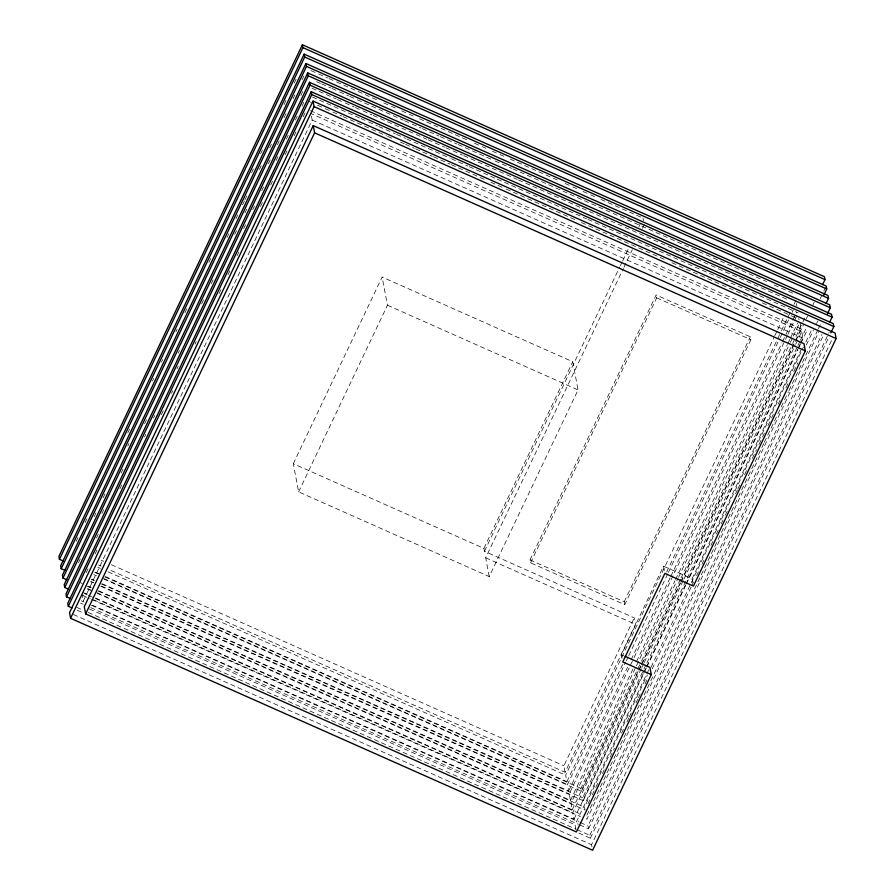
<?xml version="1.0" encoding="UTF-8"?>
<svg xmlns="http://www.w3.org/2000/svg" width="895" height="895" viewBox="0 0 895 895"><rect width="100%" height="100%" fill="white"/><g stroke="black" fill="none" stroke-linecap="round" stroke-linejoin="round"><path stroke-width="0.67" stroke-dasharray="4.47 3.36" d="M76.142 541.397L77.943 537.615M85.148 522.456L86.949 518.675M127.817 432.811L129.618 429.018M152.452 381.035L153.66 378.518M161.469 362.095L162.666 359.577M175.89 331.799L177.087 329.27M184.907 312.858L187.312 307.802M208.938 262.347L210.739 258.554M251.607 172.69L253.408 168.909M260.624 153.75L262.425 149.968M284.051 104.514L287.06 98.193M294.276 83.045L296.077 79.252M94.132 516.695L95.933 512.902M103.149 497.754L104.95 493.962M127.784 445.99L128.992 443.461M226.938 237.645L228.74 233.852M235.956 218.704L237.757 214.912M242.567 204.81L244.369 201.028M244.962 199.764L246.774 195.971M259.393 169.457L261.195 165.665M269.608 147.988L271.409 144.207M284.028 117.681L287.026 111.372M293.045 98.741L294.847 94.959M302.051 79.8L303.853 76.019M78.48 562.698L80.281 558.916M101.918 513.461L103.719 509.669M121.149 473.052L122.951 469.26M144.587 423.805L146.993 418.759M178.239 353.1L179.436 350.572M201.677 303.853L204.071 298.796M211.287 283.648L213.088 279.855M234.725 234.4L236.526 230.608M244.939 212.932L246.74 209.15M268.377 163.695L270.178 159.903M277.383 144.755L279.195 140.962M300.821 95.508L303.83 89.187M96.481 537.996L98.282 534.203M119.919 488.748L121.72 484.967M144.554 436.984L145.762 434.455M153.571 418.043L154.768 415.515M177.009 368.796L178.206 366.268M243.708 228.639L245.51 224.846M252.726 209.698L254.527 205.906M261.732 190.758L263.533 186.965M276.152 160.451L277.965 156.659M286.378 138.982L288.179 135.201M295.384 120.042L297.185 116.26M301.995 106.158L303.797 102.366M86.233 572.632L88.034 568.851M95.25 553.703L97.052 549.91M161.357 414.799L163.751 409.753M171.572 393.33L172.769 390.813M195.009 344.094L196.206 341.566M219.04 293.582L220.841 289.79M228.057 274.642L229.858 270.849M237.063 255.701L238.875 251.909M260.501 206.454L263.51 200.144M270.715 184.996L272.527 181.204M285.147 154.69L286.948 150.897M294.153 135.749L295.954 131.957M303.17 116.809L304.971 113.016M311.449 116.171L312.176 120.064L83.235 601.149L82.004 594.649L85.83 596.35M293.303 463.711L382.131 277.058L572.744 361.748L578.058 389.918L489.229 576.57L298.628 491.881L293.303 463.711L483.915 548.4L484.452 551.298L634.275 617.863L635.506 624.363L565.114 772.262L108.776 569.5M298.628 491.881L387.457 305.217L382.131 277.058M483.915 548.4L572.744 361.748M484.452 551.298L619.776 266.956M620.369 265.703L622.159 261.944M622.752 260.691L628.715 248.172M638.851 226.882L640.037 224.376M489.229 576.57L485.683 557.798L623.39 268.444M623.983 267.191L632.329 249.66M642.453 228.37L644.243 224.611M530.041 559.934L656.147 294.947L750.323 336.788L750.871 339.675L624.755 604.673L530.59 562.821L530.041 559.934L624.218 601.776L624.755 604.673M530.59 562.821L656.695 297.834L656.147 294.947M624.218 601.776L750.323 336.788M565.114 772.262L563.884 765.762L634.275 617.863M622.081 658.328L621.399 654.726L663.531 566.188L692.048 578.852L692.73 582.466M105.453 576.626L566.893 781.659L565.662 775.159L774.175 337.001M774.779 335.737L777.184 330.691M777.789 329.427L783.192 318.061M566.893 781.659L623.379 662.96M666.641 572.05L780.82 332.134M781.413 330.87L790.43 311.93M794.033 304.356L795.834 300.575M102.131 583.753L568.661 791.046L567.43 784.546L625.728 662.065M626.321 660.801L628.122 657.008M628.726 655.744L667.793 573.673M668.386 572.408L779.556 338.813M780.16 337.549L788.573 319.873M792.176 312.299L793.384 309.771M568.661 791.046L627.552 667.301M631.154 659.727L670.221 577.644M670.814 576.38L781.984 342.785M782.588 341.521L792.209 321.316M792.802 320.063L796.416 312.478M98.797 590.868L570.439 800.432L569.209 793.932L633.503 658.821M634.107 657.556L787.343 335.569M787.947 334.316L796.953 315.376M570.439 800.432L632.933 669.113M636.535 661.539L674.998 580.721M675.602 579.457L787.365 344.597M787.969 343.333L789.77 339.552M790.375 338.288L797.579 323.129M95.474 597.994L572.207 809.818L570.976 803.318L635.886 666.943M636.479 665.69L677.94 578.562M678.544 577.297L789.714 343.702M790.319 342.438L792.724 337.381M793.328 336.117L799.929 322.234L801.159 328.733L795.756 340.1M104.1 579.166L581.47 791.281L580.922 788.383L640.898 662.356M641.502 661.103L680.491 579.177M681.084 577.913L792.041 344.765M792.646 343.501L802.244 323.341M802.837 322.077L805.243 317.043M572.207 809.818L638.314 670.926M638.907 669.661L640.719 665.869M641.312 664.605L680.379 582.533M680.972 581.269L795.152 341.364M581.47 791.281L638.448 671.552M639.052 670.288L680.435 583.327M681.028 582.063L795.588 341.353M796.192 340.089L803.386 324.963M806.384 318.665L807.581 316.148M812.984 304.803L814.181 302.286M92.151 605.121L573.986 819.205L572.755 812.705L641.256 668.755M641.86 667.491L643.662 663.71M644.266 662.445L683.321 580.374M683.925 579.11L795.096 345.515M795.7 344.251L801.707 331.62L310.957 113.564M100.766 586.292L583.238 800.667L582.701 797.769L646.268 664.179M646.872 662.926L797.423 346.589M798.016 345.325L799.817 341.543M800.421 340.29L806.417 327.682M820.212 298.695L821.409 296.178M823.814 291.132L825.604 287.351M573.986 819.205L643.091 673.991M643.695 672.738L646.089 667.681M646.693 666.417L685.156 585.61M685.76 584.346L797.523 349.486M798.127 348.222L799.929 344.43M800.533 343.165L802.938 338.12L801.707 331.62M583.238 800.667L643.818 673.376M644.422 672.111L646.224 668.33M646.816 667.077L685.805 585.151M686.409 583.898L797.96 349.475M798.564 348.222L800.365 344.441M800.958 343.177L807.558 329.315M575.944 829.553L575.026 824.742L646.313 674.942M646.917 673.689L648.718 669.907M692.048 578.852L800.991 349.945M97.432 593.407L585.017 810.053L584.469 807.167L647.443 674.83M651.045 667.267L690.627 584.088M691.231 582.835L803.386 347.159M805.791 342.114L811.787 329.517M588.015 803.755L589.816 799.973M592.21 794.928L595.209 788.629M595.813 787.365L598.811 781.066M602.413 773.504L604.215 769.722M610.211 757.114L614.406 748.298M621.6 733.173L623.401 729.391M627.003 721.829L628.805 718.047M629.398 716.794L631.199 713.013M635.998 702.922L637.799 699.14M638.392 697.887L640.193 694.106M644.993 684.026L647.991 677.716M652.187 668.901L691.175 586.975M691.779 585.722L693.58 581.94M696.578 575.642L698.38 571.86M701.971 564.297L703.772 560.516M710.966 545.391L712.767 541.609M716.369 534.046L718.17 530.265M721.169 523.967L722.97 520.185M725.364 515.14L727.165 511.358M735.567 493.716L737.357 489.934M737.961 488.681L739.762 484.9M744.562 474.809L747.56 468.51M752.359 458.43L756.555 449.603M758.949 444.569L761.947 438.259M762.551 437.006L764.352 433.225M767.955 425.662L770.953 419.363M771.546 418.099L773.347 414.318M778.147 404.238L781.145 397.939M785.944 387.848L788.942 381.55M793.742 371.47L797.937 362.643M806.339 345L813.533 329.875M816.531 323.576L817.728 321.059M763.782 443.506L586.247 816.553L586.796 819.44L818.903 331.709M764.375 442.242L788.372 391.831M788.976 390.567L817.761 330.076M818.354 328.812L820.76 323.777M579.624 824.854L588.563 828.826L588.015 825.94L821.934 334.428M588.563 828.826L823.68 334.786M578.852 833.111L590.342 838.212L589.794 835.326L829.106 332.47M590.342 838.212L829.05 336.621M591.987 846.927L591.561 844.712L832.081 339.339M311.024 70.604L317.412 73.435M318.687 74.005L327.626 77.977M328.901 78.547L335.278 81.378M336.565 81.948L377.421 100.106M383.81 102.936L390.186 105.778M391.462 106.348L395.299 108.049M401.687 110.879L408.064 113.721M409.339 114.291L413.177 115.992M419.554 118.822L469.36 140.951M474.462 143.222L480.85 146.064M482.125 146.623L485.963 148.324M492.339 151.165L498.728 154.007M500.003 154.566L503.84 156.267M510.217 159.109L558.737 180.667M565.125 183.509L571.513 186.339M572.789 186.91L576.615 188.61M583.003 191.452L589.391 194.282M590.666 194.853L594.493 196.553M600.881 199.395L641.737 217.541M316.606 81.68L320.432 83.38M321.708 83.951L330.624 87.911M331.9 88.482L338.276 91.312M339.552 91.872L348.468 95.843M349.744 96.403L356.12 99.233M357.396 99.804L403.287 120.198M404.562 120.758L410.928 123.588M412.203 124.159L421.131 128.119M422.406 128.69L438.975 136.051M440.25 136.622L456.819 143.983M458.095 144.542L493.783 160.406M495.058 160.977L511.627 168.338M512.902 168.898L766.567 281.612M774.22 285.013L793.339 293.504M312.008 88.236L336.229 98.998M337.493 99.569L343.87 102.399M345.146 102.959L354.073 106.93M355.349 107.489L361.714 110.32M362.99 110.891L371.917 114.851M373.193 115.421L426.725 139.206M428 139.777L444.569 147.138M445.844 147.709L462.413 155.07M463.688 155.629L517.232 179.425M518.507 179.984L580.967 207.741M582.242 208.311L787.466 299.489M312.5 97.063L359.667 118.017M360.942 118.576L367.319 121.407M368.595 121.977L377.511 125.938M378.786 126.508L395.355 133.87M396.63 134.44L405.558 138.401M406.833 138.971L450.174 158.225M451.449 158.795L468.018 166.157M469.293 166.716L496.054 178.62M497.329 179.179L586.561 218.827M587.836 219.398L798.161 312.847M308.63 101.292L311.18 102.422M317.557 105.252L323.934 108.082M325.209 108.653L331.575 111.483M332.85 112.054L341.778 116.014M343.053 116.585L386.394 135.839M387.658 136.409L394.035 139.24M400.412 142.07L404.238 143.771M405.513 144.33L414.43 148.302M415.705 148.861L432.274 156.233M433.549 156.793L450.118 164.154M451.393 164.725L484.542 179.447M490.907 182.278L504.937 188.509M506.212 189.08L575.037 219.667M581.414 222.497L665.544 259.874M671.921 262.705L752.225 298.393M762.417 302.924L799.392 319.347M310.408 110.678L801.159 328.733M312.176 120.064L802.938 338.12M656.695 297.834L750.871 339.675M387.457 305.217L578.058 389.918M485.683 557.798L635.506 624.363M621.399 654.726L623.871 655.822M101.18 560.169L103.719 561.31M111.372 564.7L563.884 765.762M98.584 564.969L101.124 566.11M97.846 567.296L100.397 568.426M108.049 571.827L565.662 775.159M95.25 572.095L99.076 573.796M94.613 572.308L98.45 574.008M104.827 576.85L580.922 788.383M103.451 578.383L567.43 784.546M93.885 574.635L96.436 575.765M91.928 579.222L94.478 580.352M91.279 579.423L93.841 580.564M101.493 583.965L582.701 797.769M91.2 581.537L93.751 582.679M101.403 586.068L569.209 793.932M90.552 581.75L93.102 582.88M79.677 582.376L82.228 583.506M88.605 586.337L91.156 587.478M86.681 585.979L91.782 588.25M98.159 591.08L584.469 807.167M87.878 588.664L90.429 589.794M96.794 592.624L570.976 803.318M87.218 588.865L91.055 590.566M82.732 592.333L87.833 594.593M84.622 593.665L87.173 594.806M88.448 595.365L581.135 814.282M93.472 599.751L572.755 812.705M82.608 595.421L90.272 598.822M91.547 599.393L580.407 816.598M81.288 600.791L83.839 601.921M91.503 605.322L579.087 821.968M580.363 822.539L588.015 825.94M80.561 603.107L83.112 604.237M90.764 607.649L578.349 824.295M89.377 608.958L575.026 824.742M76.679 607.336L83.067 610.177M88.169 612.437L575.753 829.083M577.029 829.654L589.794 835.326M77.227 610.222L83.604 613.064M73.345 614.462L591.561 844.712M796.382 303.461L796.874 306.056M643.013 218.111L643.505 220.718M663.531 566.188L664.672 572.207"/><path stroke-width="1.34" d="M822.583 284.632L824.977 279.598L824.429 276.712L302.387 44.75L58.88 556.433L59.428 559.319L63.254 561.02M59.428 559.319L302.935 47.636L302.387 44.75M823.758 295.283L826.756 288.984L826.208 286.098L304.166 54.136L60.647 565.819L61.196 568.705L65.022 570.406M61.196 568.705L304.703 57.023L304.166 54.136M826.13 303.416L828.524 298.371L827.987 295.484L305.933 63.523L62.426 575.205L62.974 578.092L66.801 579.792M62.974 578.092L306.482 66.409L305.933 63.523M827.304 314.055L830.303 307.757L829.754 304.871L307.712 72.909L64.194 584.592L64.742 587.478L68.568 589.178M64.742 587.478L308.26 75.806L307.712 72.909M829.676 322.189L832.07 317.143L831.533 314.257L309.48 82.306L65.973 593.978L66.521 596.864L70.347 598.576M66.521 596.864L310.028 85.193L309.48 82.306M830.851 332.839L833.849 326.53L833.301 323.643L311.259 91.693L67.74 603.364L68.288 606.262L72.126 607.962M68.288 606.262L311.807 94.579L311.259 91.693M313.026 101.079L69.519 612.751L70.571 618.288L592.613 850.25L836.12 338.567L835.08 333.029L313.026 101.079L314.078 106.617L70.571 618.288M651.28 674.617L622.763 661.942L664.895 573.404L693.412 586.08L805.343 350.874L803.978 343.658L313.228 125.602L84.275 606.687L85.64 613.914L576.391 831.958L651.28 674.617L649.915 667.39L625.113 656.371M85.64 613.914L314.592 132.829L313.228 125.602M302.935 47.636L824.977 279.598M304.703 57.023L826.756 288.984M306.482 66.409L828.524 298.371M308.26 75.806L830.303 307.757M310.028 85.193L832.07 317.143M311.807 94.579L833.849 326.53M314.078 106.617L836.12 338.567M314.592 132.829L805.343 350.874"/></g></svg>
